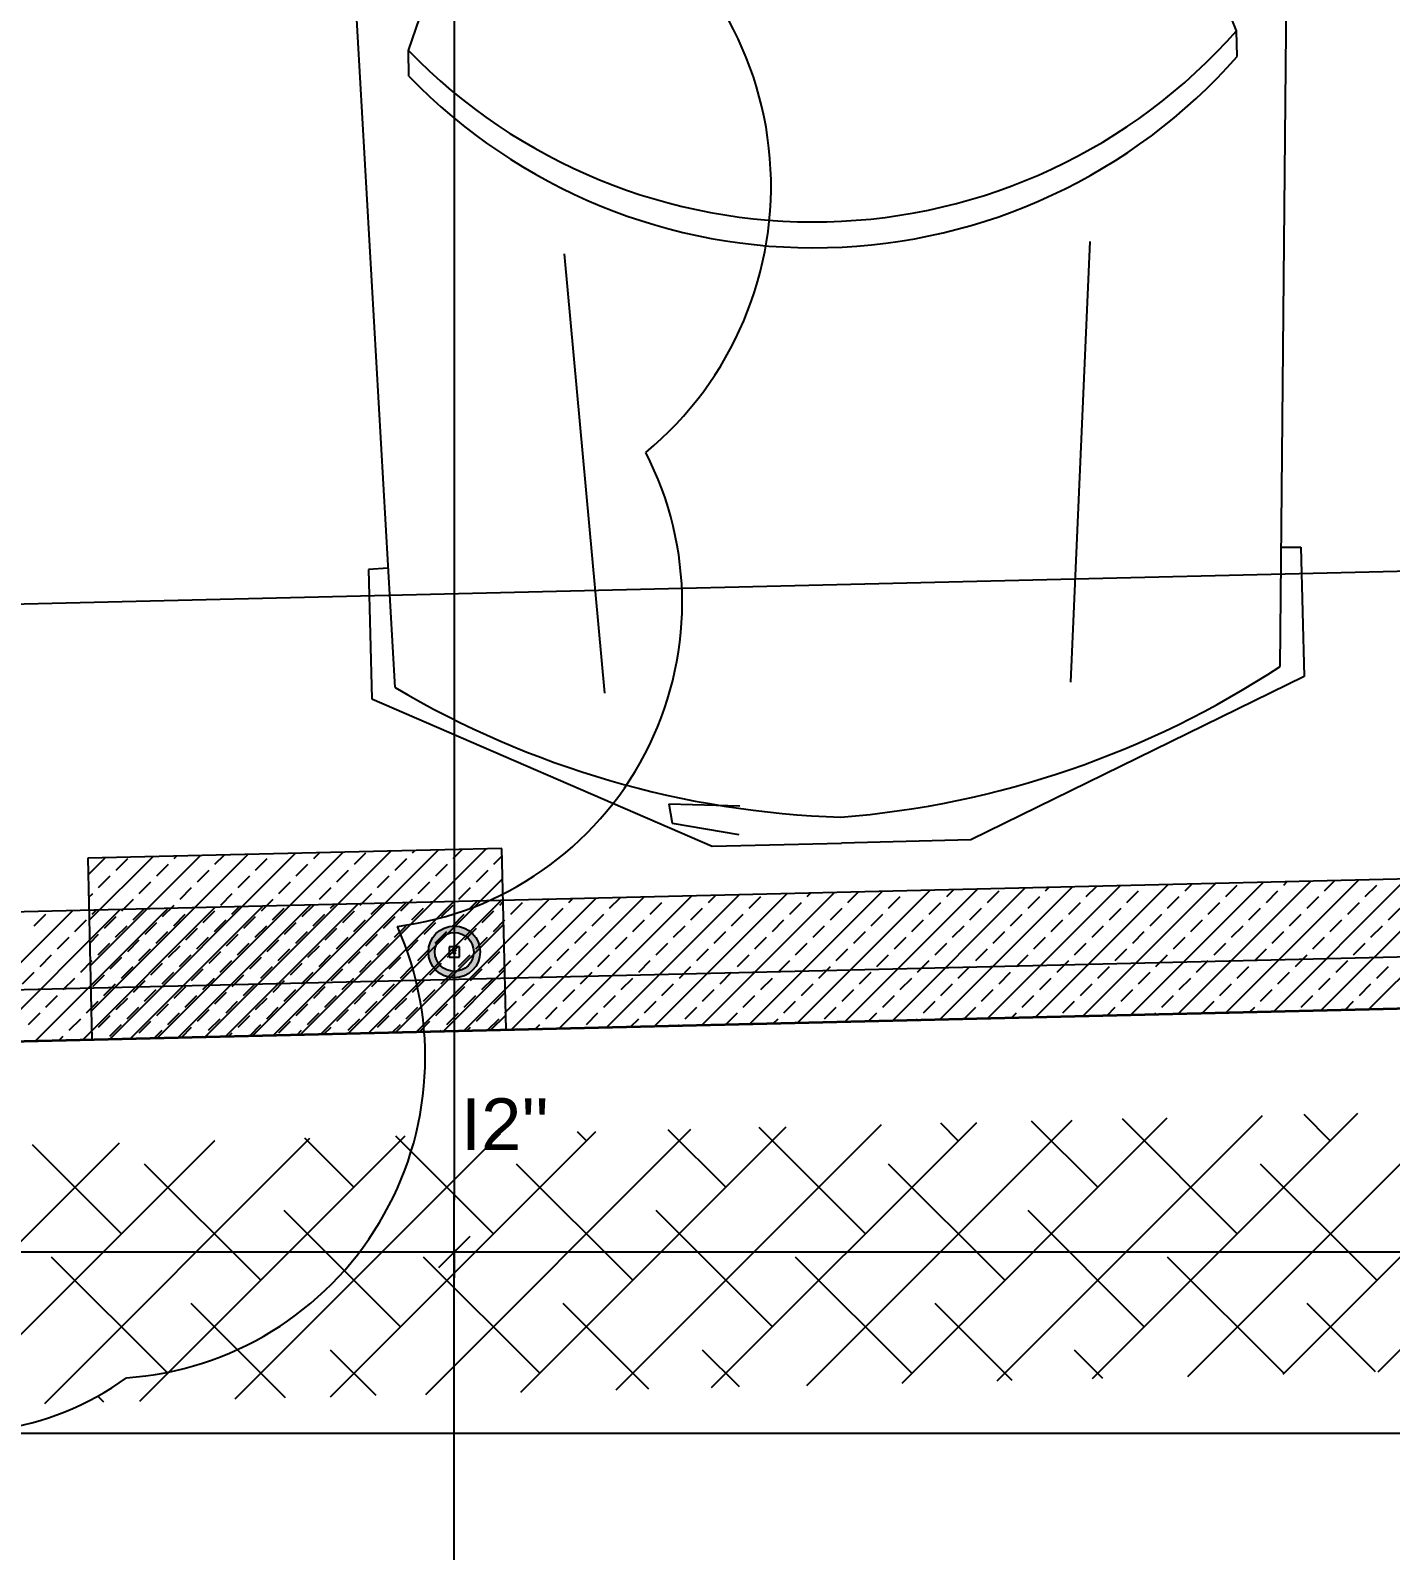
# Model space of a CAD drawing. Header units: millimetres. Extents: x 43168.9 to 43194.6, y -25545.1 to -25543.4.
# Drawn here: x 43169.2645 to 43169.317, y -25544.8035 to -25544.7447 of the extents above; entities that cross this region are included whole.
import ezdxf

# ---------------------------------------------------------------- set-up
doc = ezdxf.new("R2010")
doc.units = ezdxf.units.MM
doc.header["$LTSCALE"] = 200
doc.linetypes.add('DASHDOT', pattern=[1, 0.5, -0.25, 0, -0.25])
doc.linetypes.add('DASHDOT2', pattern=[0.5, 0.25, -0.125, 0, -0.125])
for name, color, linetype in [('aks_sgh', 5, 'DASHDOT2'), ('kolon-b.a_sgh', 6, 'Continuous'), ('olcuaks_sgh', 41, 'Continuous'), ('olcuic_sgh', 183, 'Continuous'), ('tarama-betonarme_sgh', 223, 'Continuous'), ('tarama-zemin_sgh', 197, 'Continuous'), ('yapi-yaklasma_sgh', 41, 'DASHDOT')]:
    doc.layers.add(name, color=color, linetype=linetype)
doc.styles.add('1-200', font='arial.ttf', dxfattribs={"height": 60})

msp = doc.modelspace()

# ---------------------------------------------------------------- hatches: boundary and pattern name
h = msp.add_hatch(color=256)
edge = h.paths.add_edge_path()
edge.add_arc((43169.28087904157, -25544.78033222313), 0.001, 0, 360)
edge = h.paths.add_edge_path(flags=16)
edge.add_arc((43169.28087904157, -25544.78033222313), 0.00075, 0, 360)

# ---------------------------------------------------------------- linework, layer by layer
at = {"color": 0}
for p, q in [((43169.31109571285, -25544.74475426583), (43169.30790605917, -25544.73682781785)), ((43169.27910424113, -25544.74551607867), (43169.28191298839, -25544.73744679078)), ((43169.31277762192, -25544.76930436906), (43169.31303328255, -25544.74210734545)), ((43169.27859279892, -25544.77011841217), (43169.27704287685, -25544.74296438489)), ((43169.3111195195, -25544.74575399932), (43169.31109571285, -25544.74475426583)), ((43169.27912804778, -25544.74651581216), (43169.27910424113, -25544.74551607867)), ((43169.30469274469, -25544.76991424967), (43169.30544398385, -25544.75289125363)), ((43169.28669754185, -25544.7703427694), (43169.28513687655, -25544.75337482673)), ((43169.31282095832, -25544.76469426878), (43169.31358185397, -25544.76470107134)), ((43169.31357131286, -25544.76470132235), (43169.31358185397, -25544.76470107134)), ((43169.31358185397, -25544.76470107134), (43169.31370088722, -25544.76969973879)), ((43169.31358185397, -25544.76470107134), (43169.31370088722, -25544.76969973879)), ((43169.27833007546, -25544.76551560009), (43169.27757036607, -25544.76555861281)), ((43169.27758090717, -25544.7655583618), (43169.27757036607, -25544.76555861281)), ((43169.27757036607, -25544.76555861281), (43169.27768939932, -25544.77055728027)), ((43169.27757036607, -25544.76555861281), (43169.27768939932, -25544.77055728027)), ((43169.31370088722, -25544.76969973879), (43169.30083665064, -25544.77600787723)), ((43169.31370088722, -25544.76969973879), (43169.30083665064, -25544.77600787723)), ((43169.27768939932, -25544.77055728027), (43169.29083931572, -25544.77624594374)), ((43169.27768939932, -25544.77055728027), (43169.29083931572, -25544.77624594374)), ((43169.28916317296, -25544.77460638438), (43169.2919109366, -25544.77469560548)), ((43169.28916317296, -25544.77460638438), (43169.28928863123, -25544.77535433225)), ((43169.28928863123, -25544.77535433225), (43169.29186489519, -25544.77580231379)), ((43169.29083931572, -25544.77624594374), (43169.29583798318, -25544.77612691048)), ((43169.29083931572, -25544.77624594374), (43169.29583798318, -25544.77612691048)), ((43169.30083665064, -25544.77600787723), (43169.29583798318, -25544.77612691048)), ((43169.30083665064, -25544.77600787723), (43169.29583798318, -25544.77612691048))]:
    msp.add_line(p, q, dxfattribs=at)
at = {"color": 0, "linetype": 'ByBlock', "lineweight": -2}
for p, q in [((43169.28107904157, -25544.78013222313), (43169.28067904157, -25544.78013222313)), ((43169.28067904157, -25544.78013222313), (43169.28067904157, -25544.78053222313)), ((43169.28094975225, -25544.78026151245), (43169.28080833089, -25544.78040293381)), ((43169.28094975225, -25544.78040293381), (43169.28080833089, -25544.78026151245)), ((43169.28107904157, -25544.78053222313), (43169.28107904157, -25544.78013222313)), ((43169.28067904157, -25544.78053222313), (43169.28107904157, -25544.78053222313)), ((43169.28027904157, -25544.79251939969), (43169.28147904157, -25544.79131939969)), ((43169.28147904157, -25544.79131939969), (43169.28027904157, -25544.79251939969))]:
    msp.add_line(p, q, dxfattribs=at)
msp.add_line((43169.28087904157, -25544.81238225241), (43169.28087904157, -25544.7897022524))
at = {"color": 0, "linetype": 'Continuous', "lineweight": -2}
for radius in [0.001, 0.00075]:
    msp.add_circle((43169.28087904157, -25544.78033222313), radius, dxfattribs=at)
for centre, radius, start, end in [((43169.27977154088, -25544.75075662409), 0.01334359480357844, 309.5757539252086, 59.57575320830461), ((43169.25862432901, -25544.75437805759), 0.01237907588872513, 60.45438082458049, 170.4543804158682), ((43169.27706819695, -25544.76683574004), 0.01261399486916903, 277.3444679174883, 27.3444692210568), ((43169.26734537809, -25544.78439922747), 0.0124105662812436, 274.0260369413425, 24.02603716352335), ((43169.26163285664, -25544.78762260015), 0.01127785448689087, 195.7173427148181, 305.7173430709144)]:
    msp.add_arc(centre, radius, start, end)
at = {"color": 0}
for centre, radius, start, end in [((43169.29474797865, -25544.73035339848), 0.02178608257773878, 271.3641260648575, 318.6228821496106), ((43169.29474797865, -25544.73035339848), 0.02178608257773878, 224.1053709096929, 271.3641260648575), ((43169.29477178529, -25544.73135313197), 0.02178608257773878, 271.3641260648575, 318.6228821496106), ((43169.29477178529, -25544.73135313197), 0.02178608257773878, 224.1053709096929, 271.3641260648575), ((43169.2929576701, -25544.7391843846), 0.03605612228057108, 274.5439569055944, 303.3462461694842), ((43169.29695660406, -25544.73908915799), 0.03605612228057108, 239.3820053227603, 268.1842973649074)]:
    msp.add_arc(centre, radius, start, end, dxfattribs=at)
at = {"layer": 'aks_sgh'}
for p, q in [((43169.28087904157, -25543.74091939969), (43169.28087904157, -25544.78991939969)), ((43169.06599999902, -25544.78649254972), (43169.93700293692, -25544.76581288985))]:
    msp.add_line(p, q, dxfattribs=at)
at = {"layer": 'kolon-b.a_sgh'}
for p, q in [((43169.93406195791, -25544.76288187019), (43169.06399999902, -25544.783539189)), ((43169.06399999902, -25544.78854059805), (43169.9389635896, -25544.76776690297)), ((43169.28271294518, -25544.77633419398), (43169.26671747762, -25544.77671500768)), ((43169.28287904157, -25544.78333222313), (43169.28271294518, -25544.77633419398)), ((43169.26671747762, -25544.77671500768), (43169.26688357401, -25544.78371303683)), ((43169.26688357401, -25544.78371303683), (43169.28287904157, -25544.78333222313))]:
    msp.add_line(p, q, dxfattribs=at)
at = {"layer": 'olcuaks_sgh'}
for p, q in [((43169.18562904157, -25544.79191939969), (43169.28112904157, -25544.79191939969)), ((43169.28062904157, -25544.79191939969), (43169.36912904157, -25544.79191939969)), ((43169.28087904157, -25544.79181497914), (43169.28087904157, -25544.79291939969)), ((43169.28087904157, -25544.79181497914), (43169.28087904157, -25544.79291939969)), ((43169.03374999903, -25544.79891939969), (43169.98612904157, -25544.79891939969))]:
    msp.add_line(p, q, dxfattribs=at)
at = {"layer": 'olcuic_sgh'}
msp.add_line((43169.06846764401, -25544.77153098372), (43169.93402946203, -25544.75098050884), dxfattribs=at)
at = {"layer": 'tarama-betonarme_sgh'}
for p, q in [((43169.27493577884, -25544.78352133316), (43169.2821085283, -25544.77634858369)), ((43169.28083554776, -25544.77672353901), (43169.28118860184, -25544.77637048493)), ((43169.26673269166, -25544.77735601055), (43169.26738969849, -25544.77669900371)), ((43169.26677433214, -25544.77911042129), (43169.26922955221, -25544.77665520121)), ((43169.26681597262, -25544.78086483204), (43169.27106940594, -25544.77661139871)), ((43169.2668576131, -25544.78261924278), (43169.27290925967, -25544.77656759621)), ((43169.26757636393, -25544.78369654316), (43169.27474911339, -25544.77652379371)), ((43169.26781417638, -25544.77717255182), (43169.26826318919, -25544.77672353901)), ((43169.26938572121, -25544.77739705822), (43169.26983473401, -25544.77694804542)), ((43169.26941621766, -25544.78365274066), (43169.27658896712, -25544.7764799912)), ((43169.27005924041, -25544.77672353901), (43169.27014947947, -25544.77663329995)), ((43169.27125607139, -25544.78360893816), (43169.27842882085, -25544.7764361887)), ((43169.27163078524, -25544.77694804542), (43169.2719893332, -25544.77658949745)), ((43169.27309592511, -25544.78356513566), (43169.28026867458, -25544.7763923862)), ((43169.27320233006, -25544.77717255182), (43169.27365134286, -25544.77672353901)), ((43169.27477387488, -25544.77739705822), (43169.27522288769, -25544.77694804542)), ((43169.27544739409, -25544.77672353901), (43169.27566904065, -25544.77650189244)), ((43169.2770189389, -25544.77694804542), (43169.27746795172, -25544.77649903261)), ((43169.27859048373, -25544.77717255182), (43169.27903949653, -25544.77672353901)), ((43169.27926400294, -25544.77649903261), (43169.27934874811, -25544.77641428744)), ((43169.28016202855, -25544.77739705822), (43169.28061104136, -25544.77694804542)), ((43169.28240709258, -25544.77694804542), (43169.28272008596, -25544.77663505204)), ((43169.26714065718, -25544.77784607103), (43169.26758966998, -25544.77739705822)), ((43169.27095726602, -25544.77762156463), (43169.27140627883, -25544.77717255182)), ((43169.27252881085, -25544.77784607103), (43169.27297782365, -25544.77739705822)), ((43169.2763454197, -25544.77762156463), (43169.2767944325, -25544.77717255182)), ((43169.27677563257, -25544.78347753065), (43169.28274090619, -25544.77751225703)), ((43169.27791696452, -25544.77784607103), (43169.27836597733, -25544.77739705822)), ((43169.28173357337, -25544.77762156463), (43169.28218258618, -25544.77717255182)), ((43169.31251752908, -25544.78264020694), (43169.31764057121, -25544.77751716481)), ((43169.31435725985, -25544.7825965274), (43169.31948030197, -25544.77747348527)), ((43169.31619699061, -25544.78255284786), (43169.32132003274, -25544.77742980573)), ((43169.2667535119, -25544.7782332163), (43169.26691615077, -25544.77807057743)), ((43169.26871220199, -25544.77807057743), (43169.2691612148, -25544.77762156463)), ((43169.27028374682, -25544.77829508383), (43169.27073275962, -25544.77784607103)), ((43169.27185529164, -25544.77851959024), (43169.27230430445, -25544.77807057743)), ((43169.27410035567, -25544.77807057743), (43169.27454936848, -25544.77762156463)), ((43169.27567190049, -25544.77829508383), (43169.2761209133, -25544.77784607103)), ((43169.27724344531, -25544.77851959024), (43169.27769245812, -25544.77807057743)), ((43169.27948850934, -25544.77807057743), (43169.27993752214, -25544.77762156463)), ((43169.28106005416, -25544.77829508383), (43169.28150906697, -25544.77784607103)), ((43169.2867612984, -25544.78325172048), (43169.29188434054, -25544.77812867835)), ((43169.28860102917, -25544.78320804094), (43169.29372407129, -25544.77808499881)), ((43169.29044075993, -25544.7831643614), (43169.29556380206, -25544.77804131927)), ((43169.29228049069, -25544.78312068186), (43169.29740353282, -25544.77799763974)), ((43169.29412022146, -25544.78307700232), (43169.29924326359, -25544.7779539602)), ((43169.2945112848, -25544.77819581131), (43169.29464393707, -25544.77806315904)), ((43169.29595995222, -25544.78303332279), (43169.30108299435, -25544.77791028066)), ((43169.29608282962, -25544.77842031772), (43169.29648366784, -25544.77801947949)), ((43169.29779968298, -25544.78298964325), (43169.30292272511, -25544.77786660112)), ((43169.29963941374, -25544.78294596371), (43169.30476245587, -25544.77782292158)), ((43169.29989943847, -25544.77819581131), (43169.30016312937, -25544.77793212042)), ((43169.30147098329, -25544.77842031772), (43169.3019199961, -25544.77797130491)), ((43169.30147914451, -25544.78290228417), (43169.30660218663, -25544.77777924204)), ((43169.30331887527, -25544.78285860463), (43169.3084419174, -25544.7777355625)), ((43169.30371604732, -25544.77797130491), (43169.30384259089, -25544.77784476134)), ((43169.30515860603, -25544.78281492509), (43169.31028164816, -25544.77769188297)), ((43169.30528759214, -25544.77819581131), (43169.30568232165, -25544.7778010818)), ((43169.30685913696, -25544.77842031772), (43169.30730814977, -25544.77797130491)), ((43169.3069983368, -25544.78277124555), (43169.31212137893, -25544.77764820343)), ((43169.30883806756, -25544.78272756602), (43169.31396110968, -25544.77760452389)), ((43169.30910420099, -25544.77797130491), (43169.30936178318, -25544.77771372272)), ((43169.31067574582, -25544.77819581131), (43169.31112475862, -25544.77774679851)), ((43169.31067779832, -25544.78268388648), (43169.31580084045, -25544.77756084435)), ((43169.31224729063, -25544.77842031772), (43169.31269630344, -25544.77797130491)), ((43169.31292080984, -25544.77774679851), (43169.31304124471, -25544.77762636365)), ((43169.31449235466, -25544.77797130491), (43169.31488097546, -25544.77758268411)), ((43169.31606389949, -25544.77819581131), (43169.31651291229, -25544.77774679851)), ((43169.26284479849, -25544.78381955448), (43169.26796784062, -25544.77869651235)), ((43169.26468452925, -25544.78377587494), (43169.26980757138, -25544.77865283281)), ((43169.26652426001, -25544.7837321954), (43169.27164730214, -25544.77860915328)), ((43169.26689699722, -25544.77886933052), (43169.26704797563, -25544.77871835211)), ((43169.26803868279, -25544.77874409664), (43169.26848769559, -25544.77829508383)), ((43169.26836399078, -25544.78368851586), (43169.27348703291, -25544.77856547374)), ((43169.26846854205, -25544.77909383693), (43169.2688877064, -25544.77867467257)), ((43169.26961022761, -25544.77896860304), (43169.27005924041, -25544.77851959024)), ((43169.27020372154, -25544.78364483633), (43169.27532676367, -25544.7785217942)), ((43169.27071360608, -25544.77864482412), (43169.27072743716, -25544.77863099303)), ((43169.2720434523, -25544.78360115679), (43169.27716649443, -25544.77847811466)), ((43169.2722851509, -25544.77886933052), (43169.27256716792, -25544.7785873135)), ((43169.27342683646, -25544.77874409664), (43169.27387584926, -25544.77829508383)), ((43169.27385669572, -25544.77909383693), (43169.27430570852, -25544.77864482412)), ((43169.27388318306, -25544.78355747725), (43169.2790062252, -25544.77843443512)), ((43169.27499838128, -25544.77896860304), (43169.27544739409, -25544.77851959024)), ((43169.27572291383, -25544.78351379771), (43169.28084595596, -25544.77839075558)), ((43169.27610175974, -25544.77864482412), (43169.27624662944, -25544.77849995442)), ((43169.27756264459, -25544.78347011817), (43169.28268568672, -25544.77834707604)), ((43169.27767330457, -25544.77886933052), (43169.27808636021, -25544.77845627488)), ((43169.27881499013, -25544.77874409664), (43169.27926400294, -25544.77829508383)), ((43169.27924484939, -25544.77909383693), (43169.2796938622, -25544.77864482412)), ((43169.27940237535, -25544.78342643863), (43169.28452541748, -25544.77830339651)), ((43169.2799183686, -25544.77842031772), (43169.27992609097, -25544.77841259534)), ((43169.28038653496, -25544.77896860304), (43169.28083554776, -25544.77851959024)), ((43169.28124210612, -25544.78338275909), (43169.28636514825, -25544.77825971697)), ((43169.28148991342, -25544.77864482412), (43169.28176582173, -25544.77836891581)), ((43169.28263159898, -25544.77851959024), (43169.28276172644, -25544.77838946278)), ((43169.28306145824, -25544.77886933052), (43169.28351047105, -25544.77842031772)), ((43169.28308183688, -25544.78333907956), (43169.28820487901, -25544.77821603743)), ((43169.28463300306, -25544.77909383693), (43169.28508201587, -25544.77864482412)), ((43169.28492156764, -25544.78329540002), (43169.29004460977, -25544.77817235789)), ((43169.28530652227, -25544.77842031772), (43169.28544528326, -25544.77828155673)), ((43169.28687806709, -25544.77864482412), (43169.28728501403, -25544.77823787719)), ((43169.28844961191, -25544.77886933052), (43169.28889862472, -25544.77842031772)), ((43169.28912313112, -25544.77819581131), (43169.28912474478, -25544.77819419765)), ((43169.29002115673, -25544.77909383693), (43169.29047016954, -25544.77864482412)), ((43169.29069467595, -25544.77842031772), (43169.29096447555, -25544.77815051811)), ((43169.29226622076, -25544.77864482412), (43169.29271523357, -25544.77819581131)), ((43169.29383776559, -25544.77886933052), (43169.29428677839, -25544.77842031772)), ((43169.29540931041, -25544.77909383693), (43169.29585832321, -25544.77864482412)), ((43169.29765437444, -25544.77864482412), (43169.29810338724, -25544.77819581131)), ((43169.29922591926, -25544.77886933052), (43169.29967493207, -25544.77842031772)), ((43169.30079746408, -25544.77909383693), (43169.30124647688, -25544.77864482412)), ((43169.30304252811, -25544.77864482412), (43169.30349154092, -25544.77819581131)), ((43169.30461407293, -25544.77886933052), (43169.30506308574, -25544.77842031772)), ((43169.30618561775, -25544.77909383693), (43169.30663463056, -25544.77864482412)), ((43169.30843068178, -25544.77864482412), (43169.30887969459, -25544.77819581131)), ((43169.3100022266, -25544.77886933052), (43169.31045123941, -25544.77842031772)), ((43169.31157377143, -25544.77909383693), (43169.31202278423, -25544.77864482412)), ((43169.31381883546, -25544.77864482412), (43169.31426784826, -25544.77819581131)), ((43169.31539038027, -25544.77886933052), (43169.31583939309, -25544.77842031772)), ((43169.3169619251, -25544.77909383693), (43169.3174109379, -25544.77864482412)), ((43169.26100506772, -25544.78386323402), (43169.26612810986, -25544.77874019189)), ((43169.26465193319, -25544.77931834333), (43169.265100946, -25544.77886933052)), ((43169.26622347801, -25544.77954284973), (43169.26667249082, -25544.77909383693)), ((43169.26736516358, -25544.77941761585), (43169.26781417638, -25544.77896860304)), ((43169.2689367084, -25544.77964212225), (43169.26938572121, -25544.77919310945)), ((43169.27004008686, -25544.77931834333), (43169.27048909967, -25544.77886933052)), ((43169.27118177243, -25544.77919310945), (43169.27163078524, -25544.77874409664)), ((43169.27161163169, -25544.77954284973), (43169.27206064449, -25544.77909383693)), ((43169.27275331725, -25544.77941761585), (43169.27320233006, -25544.77896860304)), ((43169.27432486207, -25544.77964212225), (43169.27477387488, -25544.77919310945)), ((43169.27542824054, -25544.77931834333), (43169.27587725334, -25544.77886933052)), ((43169.2765699261, -25544.77919310945), (43169.2770189389, -25544.77874409664)), ((43169.27699978536, -25544.77954284973), (43169.27744879817, -25544.77909383693)), ((43169.27814147092, -25544.77941761585), (43169.27859048373, -25544.77896860304)), ((43169.2786154863, -25544.78343372815), (43169.28278254667, -25544.77926666777)), ((43169.27971301574, -25544.77964212225), (43169.28016202855, -25544.77919310945)), ((43169.28081639421, -25544.77931834333), (43169.28126540701, -25544.77886933052)), ((43169.28195807977, -25544.77919310945), (43169.28240709258, -25544.77874409664)), ((43169.28238793903, -25544.77954284973), (43169.28283695184, -25544.77909383693)), ((43169.28620454788, -25544.77931834333), (43169.28665356069, -25544.77886933052)), ((43169.28777609271, -25544.77954284973), (43169.28822510551, -25544.77909383693)), ((43169.29159270156, -25544.77931834333), (43169.29204171436, -25544.77886933052)), ((43169.29316424637, -25544.77954284973), (43169.29361325919, -25544.77909383693)), ((43169.29698085523, -25544.77931834333), (43169.29742986803, -25544.77886933052)), ((43169.29855240005, -25544.77954284973), (43169.29900141286, -25544.77909383693)), ((43169.3023690089, -25544.77931834333), (43169.30281802171, -25544.77886933052)), ((43169.30394055372, -25544.77954284973), (43169.30438956653, -25544.77909383693)), ((43169.30775716258, -25544.77931834333), (43169.30820617538, -25544.77886933052)), ((43169.30932870739, -25544.77954284973), (43169.3097777202, -25544.77909383693)), ((43169.31314531625, -25544.77931834333), (43169.31359432905, -25544.77886933052)), ((43169.31471686107, -25544.77954284973), (43169.31516587387, -25544.77909383693)), ((43169.26554995881, -25544.78021636894), (43169.26599897161, -25544.77976735614)), ((43169.26679515238, -25544.77998762704), (43169.26714065718, -25544.77964212225)), ((43169.26779502283, -25544.77976735614), (43169.26824403564, -25544.77931834333)), ((43169.26826318919, -25544.78031564146), (43169.26871220199, -25544.77986662865)), ((43169.26936656766, -25544.77999186254), (43169.26981558046, -25544.77954284973)), ((43169.27050825322, -25544.77986662865), (43169.27095726602, -25544.77941761585)), ((43169.27093811248, -25544.78021636894), (43169.27138712529, -25544.77976735614)), ((43169.27207979804, -25544.78009113506), (43169.27252881085, -25544.77964212225)), ((43169.2731831765, -25544.77976735614), (43169.27363218932, -25544.77931834333)), ((43169.27365134286, -25544.78031564146), (43169.27410035567, -25544.77986662865)), ((43169.27475472133, -25544.77999186254), (43169.27520373413, -25544.77954284973)), ((43169.27589640689, -25544.77986662865), (43169.2763454197, -25544.77941761585)), ((43169.27632626615, -25544.78021636894), (43169.27677527896, -25544.77976735614)), ((43169.27746795172, -25544.78009113506), (43169.27791696452, -25544.77964212225)), ((43169.27857133018, -25544.77976735614), (43169.27902034298, -25544.77931834333)), ((43169.27903949653, -25544.78031564146), (43169.27948850934, -25544.77986662865)), ((43169.280142875, -25544.77999186254), (43169.28059188781, -25544.77954284973)), ((43169.28128456057, -25544.77986662865), (43169.28173357337, -25544.77941761585)), ((43169.28171441982, -25544.78021636894), (43169.28216343263, -25544.77976735614)), ((43169.28395948385, -25544.77976735614), (43169.28440849666, -25544.77931834333)), ((43169.28553102868, -25544.77999186254), (43169.28598004148, -25544.77954284973)), ((43169.28710257349, -25544.78021636894), (43169.2875515863, -25544.77976735614)), ((43169.28934763752, -25544.77976735614), (43169.28979665033, -25544.77931834333)), ((43169.29091918235, -25544.77999186254), (43169.29136819515, -25544.77954284973)), ((43169.29249072717, -25544.78021636894), (43169.29293973997, -25544.77976735614)), ((43169.2947357912, -25544.77976735614), (43169.295184804, -25544.77931834333)), ((43169.29630733602, -25544.77999186254), (43169.29675634883, -25544.77954284973)), ((43169.29787888084, -25544.78021636894), (43169.29832789364, -25544.77976735614)), ((43169.30012394487, -25544.77976735614), (43169.30057295768, -25544.77931834333)), ((43169.3016954897, -25544.77999186254), (43169.3021445025, -25544.77954284973)), ((43169.30326703451, -25544.78021636894), (43169.30371604732, -25544.77976735614)), ((43169.30551209854, -25544.77976735614), (43169.30596111135, -25544.77931834333)), ((43169.30708364336, -25544.77999186254), (43169.30753265617, -25544.77954284973)), ((43169.30865518819, -25544.78021636894), (43169.30910420099, -25544.77976735614)), ((43169.31090025222, -25544.77976735614), (43169.31134926502, -25544.77931834333)), ((43169.31247179703, -25544.77999186254), (43169.31292080984, -25544.77954284973)), ((43169.31404334186, -25544.78021636894), (43169.31449235466, -25544.77976735614)), ((43169.31628840589, -25544.77976735614), (43169.3167374187, -25544.77931834333)), ((43169.26487643959, -25544.78088988815), (43169.2653254524, -25544.78044087534)), ((43169.26712150362, -25544.78044087534), (43169.26757051643, -25544.77999186254)), ((43169.26869304845, -25544.78066538175), (43169.26914206125, -25544.78021636894)), ((43169.26983473401, -25544.78054014787), (43169.27028374682, -25544.78009113506)), ((43169.27026459327, -25544.78088988815), (43169.27071360608, -25544.78044087534)), ((43169.27140627883, -25544.78076465427), (43169.27185529164, -25544.78031564146)), ((43169.2725096573, -25544.78044087534), (43169.2729586701, -25544.77999186254)), ((43169.27408120212, -25544.78066538175), (43169.27453021493, -25544.78021636894)), ((43169.27522288769, -25544.78054014787), (43169.27567190049, -25544.78009113506)), ((43169.27565274694, -25544.78088988815), (43169.27610175974, -25544.78044087534)), ((43169.2767944325, -25544.78076465427), (43169.27724344531, -25544.78031564146)), ((43169.27789781097, -25544.78044087534), (43169.27834682378, -25544.77999186254)), ((43169.2794693558, -25544.78066538175), (43169.2799183686, -25544.78021636894)), ((43169.28061104136, -25544.78054014787), (43169.28106005416, -25544.78009113506)), ((43169.28104090061, -25544.78088988815), (43169.28148991342, -25544.78044087534)), ((43169.28218258618, -25544.78076465427), (43169.28263159898, -25544.78031564146)), ((43169.28328596464, -25544.78044087534), (43169.28373497745, -25544.77999186254)), ((43169.28485750947, -25544.78066538175), (43169.28530652227, -25544.78021636894)), ((43169.28642905429, -25544.78088988815), (43169.28687806709, -25544.78044087534)), ((43169.28867411832, -25544.78044087534), (43169.28912313112, -25544.77999186254)), ((43169.29024566313, -25544.78066538175), (43169.29069467595, -25544.78021636894)), ((43169.29181720796, -25544.78088988815), (43169.29226622076, -25544.78044087534)), ((43169.29406227199, -25544.78044087534), (43169.2945112848, -25544.77999186254)), ((43169.29563381681, -25544.78066538175), (43169.29608282962, -25544.78021636894)), ((43169.29720536163, -25544.78088988815), (43169.29765437444, -25544.78044087534)), ((43169.29945042566, -25544.78044087534), (43169.29989943847, -25544.77999186254)), ((43169.30102197048, -25544.78066538175), (43169.30147098329, -25544.78021636894)), ((43169.30259351531, -25544.78088988815), (43169.30304252811, -25544.78044087534)), ((43169.30483857934, -25544.78044087534), (43169.30528759214, -25544.77999186254)), ((43169.30641012415, -25544.78066538175), (43169.30685913696, -25544.78021636894)), ((43169.30798166898, -25544.78088988815), (43169.30843068178, -25544.78044087534)), ((43169.31022673301, -25544.78044087534), (43169.31067574582, -25544.77999186254)), ((43169.31179827783, -25544.78066538175), (43169.31224729063, -25544.78021636894)), ((43169.31336982265, -25544.78088988815), (43169.31381883546, -25544.78044087534)), ((43169.31561488668, -25544.78044087534), (43169.31606389949, -25544.77999186254)), ((43169.26644798442, -25544.78111439455), (43169.26689699722, -25544.78066538175)), ((43169.26758966998, -25544.78098916067), (43169.26803868279, -25544.78054014787)), ((43169.26801952924, -25544.78133890096), (43169.26846854205, -25544.78088988815)), ((43169.2691612148, -25544.78121366707), (43169.26961022761, -25544.78076465427)), ((43169.27073275962, -25544.78143817348), (43169.27118177243, -25544.78098916067)), ((43169.27183613809, -25544.78111439455), (43169.2722851509, -25544.78066538175)), ((43169.27297782365, -25544.78098916067), (43169.27342683646, -25544.78054014787)), ((43169.27340768291, -25544.78133890096), (43169.27385669572, -25544.78088988815)), ((43169.27454936848, -25544.78121366707), (43169.27499838128, -25544.78076465427)), ((43169.2761209133, -25544.78143817348), (43169.2765699261, -25544.78098916067)), ((43169.27722429176, -25544.78111439455), (43169.27767330457, -25544.78066538175)), ((43169.27836597733, -25544.78098916067), (43169.27881499013, -25544.78054014787)), ((43169.27879583658, -25544.78133890096), (43169.27924484939, -25544.78088988815)), ((43169.27993752214, -25544.78121366707), (43169.28038653496, -25544.78076465427)), ((43169.28045534002, -25544.78338992565), (43169.28282418715, -25544.78102107851)), ((43169.28150906697, -25544.78143817348), (43169.28195807977, -25544.78098916067)), ((43169.28261244544, -25544.78111439455), (43169.28306145824, -25544.78066538175)), ((43169.28418399025, -25544.78133890096), (43169.28463300306, -25544.78088988815)), ((43169.28800059911, -25544.78111439455), (43169.28844961191, -25544.78066538175)), ((43169.28957214393, -25544.78133890096), (43169.29002115673, -25544.78088988815)), ((43169.29338875278, -25544.78111439455), (43169.29383776559, -25544.78066538175)), ((43169.2949602976, -25544.78133890096), (43169.29540931041, -25544.78088988815)), ((43169.29877690645, -25544.78111439455), (43169.29922591926, -25544.78066538175)), ((43169.30034845127, -25544.78133890096), (43169.30079746408, -25544.78088988815)), ((43169.30416506012, -25544.78111439455), (43169.30461407293, -25544.78066538175)), ((43169.30573660495, -25544.78133890096), (43169.30618561775, -25544.78088988815)), ((43169.3095532138, -25544.78111439455), (43169.3100022266, -25544.78066538175)), ((43169.31112475862, -25544.78133890096), (43169.31157377143, -25544.78088988815)), ((43169.31494136747, -25544.78111439455), (43169.31539038027, -25544.78066538175)), ((43169.31651291229, -25544.78133890096), (43169.3169619251, -25544.78088988815)), ((43169.26420292039, -25544.78156340736), (43169.26465193319, -25544.78111439455)), ((43169.26577446521, -25544.78178791376), (43169.26622347801, -25544.78133890096)), ((43169.26691615077, -25544.78166267988), (43169.26736516358, -25544.78121366707)), ((43169.26734601003, -25544.78201242016), (43169.26779502283, -25544.78156340736)), ((43169.26848769559, -25544.78188718628), (43169.2689367084, -25544.78143817348)), ((43169.26959107406, -25544.78156340736), (43169.27004008686, -25544.78111439455)), ((43169.27116261888, -25544.78178791376), (43169.27161163169, -25544.78133890096)), ((43169.27230430445, -25544.78166267988), (43169.27275331725, -25544.78121366707)), ((43169.2727341637, -25544.78201242016), (43169.2731831765, -25544.78156340736)), ((43169.27387584926, -25544.78188718628), (43169.27432486207, -25544.78143817348)), ((43169.27497922773, -25544.78156340736), (43169.27542824054, -25544.78111439455)), ((43169.27655077256, -25544.78178791376), (43169.27699978536, -25544.78133890096)), ((43169.27769245812, -25544.78166267988), (43169.27814147092, -25544.78121366707)), ((43169.27812231737, -25544.78201242016), (43169.27857133018, -25544.78156340736)), ((43169.27926400294, -25544.78188718628), (43169.27971301574, -25544.78143817348)), ((43169.28036738141, -25544.78156340736), (43169.28081639421, -25544.78111439455)), ((43169.28193892622, -25544.78178791376), (43169.28238793903, -25544.78133890096)), ((43169.28351047105, -25544.78201242016), (43169.28395948385, -25544.78156340736)), ((43169.28575553508, -25544.78156340736), (43169.28620454788, -25544.78111439455)), ((43169.2873270799, -25544.78178791376), (43169.28777609271, -25544.78133890096)), ((43169.28889862472, -25544.78201242016), (43169.28934763752, -25544.78156340736)), ((43169.29114368875, -25544.78156340736), (43169.29159270156, -25544.78111439455)), ((43169.29271523357, -25544.78178791376), (43169.29316424637, -25544.78133890096)), ((43169.29428677839, -25544.78201242016), (43169.2947357912, -25544.78156340736)), ((43169.29653184242, -25544.78156340736), (43169.29698085523, -25544.78111439455)), ((43169.29810338724, -25544.78178791376), (43169.29855240005, -25544.78133890096)), ((43169.29967493207, -25544.78201242016), (43169.30012394487, -25544.78156340736)), ((43169.3019199961, -25544.78156340736), (43169.3023690089, -25544.78111439455)), ((43169.30349154092, -25544.78178791376), (43169.30394055372, -25544.78133890096)), ((43169.30506308574, -25544.78201242016), (43169.30551209854, -25544.78156340736)), ((43169.30730814977, -25544.78156340736), (43169.30775716258, -25544.78111439455)), ((43169.30887969459, -25544.78178791376), (43169.30932870739, -25544.78133890096)), ((43169.31045123941, -25544.78201242016), (43169.31090025222, -25544.78156340736)), ((43169.31269630344, -25544.78156340736), (43169.31314531625, -25544.78111439455)), ((43169.31426784826, -25544.78178791376), (43169.31471686107, -25544.78133890096)), ((43169.31583939309, -25544.78201242016), (43169.31628840589, -25544.78156340736)), ((43169.265100946, -25544.78246143297), (43169.26554995881, -25544.78201242016)), ((43169.26667249082, -25544.78268593938), (43169.26712150362, -25544.78223692657)), ((43169.26781417638, -25544.78256070549), (43169.26826318919, -25544.78211169269)), ((43169.26891755485, -25544.78223692657), (43169.26936656766, -25544.78178791376)), ((43169.27005924041, -25544.78211169269), (43169.27050825322, -25544.78166267988)), ((43169.27048909967, -25544.78246143297), (43169.27093811248, -25544.78201242016)), ((43169.27163078524, -25544.78233619909), (43169.27207979804, -25544.78188718628)), ((43169.27206064449, -25544.78268593938), (43169.2725096573, -25544.78223692657)), ((43169.27320233006, -25544.78256070549), (43169.27365134286, -25544.78211169269)), ((43169.27430570852, -25544.78223692657), (43169.27475472133, -25544.78178791376)), ((43169.27544739409, -25544.78211169269), (43169.27589640689, -25544.78166267988)), ((43169.27587725334, -25544.78246143297), (43169.27632626615, -25544.78201242016)), ((43169.2770189389, -25544.78233619909), (43169.27746795172, -25544.78188718628)), ((43169.27744879817, -25544.78268593938), (43169.27789781097, -25544.78223692657)), ((43169.27859048373, -25544.78256070549), (43169.27903949653, -25544.78211169269)), ((43169.2796938622, -25544.78223692657), (43169.280142875, -25544.78178791376)), ((43169.28083554776, -25544.78211169269), (43169.28128456057, -25544.78166267988)), ((43169.28126540701, -25544.78246143297), (43169.28171441982, -25544.78201242016)), ((43169.28240709258, -25544.78233619909), (43169.2828450074, -25544.78189828427)), ((43169.28283695184, -25544.78268593938), (43169.28328596464, -25544.78223692657)), ((43169.28508201587, -25544.78223692657), (43169.28553102868, -25544.78178791376)), ((43169.28665356069, -25544.78246143297), (43169.28710257349, -25544.78201242016)), ((43169.28822510551, -25544.78268593938), (43169.28867411832, -25544.78223692657)), ((43169.29047016954, -25544.78223692657), (43169.29091918235, -25544.78178791376)), ((43169.29204171436, -25544.78246143297), (43169.29249072717, -25544.78201242016)), ((43169.29361325919, -25544.78268593938), (43169.29406227199, -25544.78223692657)), ((43169.29585832321, -25544.78223692657), (43169.29630733602, -25544.78178791376)), ((43169.29742986803, -25544.78246143297), (43169.29787888084, -25544.78201242016)), ((43169.29900141286, -25544.78268593938), (43169.29945042566, -25544.78223692657)), ((43169.30124647688, -25544.78223692657), (43169.3016954897, -25544.78178791376)), ((43169.30281802171, -25544.78246143297), (43169.30326703451, -25544.78201242016)), ((43169.30438956653, -25544.78268593938), (43169.30483857934, -25544.78223692657)), ((43169.30663463056, -25544.78223692657), (43169.30708364336, -25544.78178791376)), ((43169.30820617538, -25544.78246143297), (43169.30865518819, -25544.78201242016)), ((43169.3097777202, -25544.78268593938), (43169.31022673301, -25544.78223692657)), ((43169.31202278423, -25544.78223692657), (43169.31247179703, -25544.78178791376)), ((43169.31359432905, -25544.78246143297), (43169.31404334186, -25544.78201242016)), ((43169.31527712563, -25544.78257468762), (43169.31561488668, -25544.78223692657)), ((43169.26442742679, -25544.78313495218), (43169.26487643959, -25544.78268593938)), ((43169.26714065718, -25544.7832342247), (43169.26758966998, -25544.7827852119)), ((43169.26824403564, -25544.78291044578), (43169.26869304845, -25544.78246143297)), ((43169.26938572121, -25544.7827852119), (43169.26983473401, -25544.78233619909)), ((43169.26981558046, -25544.78313495218), (43169.27026459327, -25544.78268593938)), ((43169.27095726602, -25544.7830097183), (43169.27140627883, -25544.78256070549)), ((43169.27252881085, -25544.7832342247), (43169.27297782365, -25544.7827852119)), ((43169.27363218932, -25544.78291044578), (43169.27408120212, -25544.78246143297)), ((43169.27477387488, -25544.7827852119), (43169.27522288769, -25544.78233619909)), ((43169.27520373413, -25544.78313495218), (43169.27565274694, -25544.78268593938)), ((43169.2763454197, -25544.7830097183), (43169.2767944325, -25544.78256070549)), ((43169.27791696452, -25544.7832342247), (43169.27836597733, -25544.7827852119)), ((43169.27902034298, -25544.78291044578), (43169.2794693558, -25544.78246143297)), ((43169.28016202855, -25544.7827852119), (43169.28061104136, -25544.78233619909)), ((43169.28059188781, -25544.78313495218), (43169.28104090061, -25544.78268593938)), ((43169.28173357337, -25544.7830097183), (43169.28218258618, -25544.78256070549)), ((43169.28229519375, -25544.78334612315), (43169.28286582763, -25544.78277548926)), ((43169.28440849666, -25544.78291044578), (43169.28485750947, -25544.78246143297)), ((43169.28598004148, -25544.78313495218), (43169.28642905429, -25544.78268593938)), ((43169.28979665033, -25544.78291044578), (43169.29024566313, -25544.78246143297)), ((43169.29136819515, -25544.78313495218), (43169.29181720796, -25544.78268593938)), ((43169.295184804, -25544.78291044578), (43169.29563381681, -25544.78246143297)), ((43169.296879818, -25544.78301148301), (43169.29720536163, -25544.78268593938)), ((43169.30057295768, -25544.78291044578), (43169.30102197048, -25544.78246143297)), ((43169.30239901029, -25544.78288044439), (43169.30259351531, -25544.78268593938)), ((43169.30607847181, -25544.78279308532), (43169.30641012415, -25544.78246143297)), ((43169.30791820258, -25544.78274940578), (43169.30798166898, -25544.78268593938)), ((43169.3115976641, -25544.7826620467), (43169.31179827783, -25544.78246143297)), ((43169.26599897161, -25544.78335945858), (43169.26644798442, -25544.78291044578)), ((43169.26757051643, -25544.78358396499), (43169.26801952924, -25544.78313495218)), ((43169.26871220199, -25544.7834587311), (43169.2691612148, -25544.7830097183)), ((43169.26928385656, -25544.78366667609), (43169.26959107406, -25544.78335945858)), ((43169.27033614492, -25544.7836308394), (43169.27073275962, -25544.7832342247)), ((43169.27138712529, -25544.78335945858), (43169.27183613809, -25544.78291044578)), ((43169.27296331808, -25544.78357931701), (43169.27340768291, -25544.78313495218)), ((43169.27410035567, -25544.7834587311), (43169.27454936848, -25544.7830097183)), ((43169.27480304884, -25544.78353563747), (43169.27497922773, -25544.78335945858)), ((43169.2758557061, -25544.78349943189), (43169.2761209133, -25544.7832342247)), ((43169.27677527896, -25544.78335945858), (43169.27722429176, -25544.78291044578)), ((43169.27848251037, -25544.78344827839), (43169.27879583658, -25544.78313495218)), ((43169.27953541356, -25544.78341182689), (43169.27993752214, -25544.7830097183)), ((43169.28032224113, -25544.78340459886), (43169.28036738141, -25544.78335945858)), ((43169.28137526728, -25544.78336802439), (43169.28150906697, -25544.7832342247)), ((43169.28216343263, -25544.78335945858), (43169.28261244544, -25544.78291044578)), ((43169.28400170266, -25544.78331723978), (43169.28418399025, -25544.78313495218)), ((43169.28768116418, -25544.7832298807), (43169.28800059911, -25544.78291044578)), ((43169.28952089495, -25544.78318620116), (43169.28957214393, -25544.78313495218)), ((43169.29320035647, -25544.78309884209), (43169.29338875278, -25544.78291044578)), ((43169.29871954876, -25544.78296780347), (43169.29877690645, -25544.78291044578)), ((43169.26560439503, -25544.78375403516), (43169.26577446521, -25544.78358396499)), ((43169.26687843335, -25544.78349644853), (43169.26691615077, -25544.7834587311)), ((43169.27112358732, -25544.78362299655), (43169.27116261888, -25544.78358396499)), ((43169.27217599865, -25544.7835870369), (43169.27230430445, -25544.7834587311))]:
    msp.add_line(p, q, dxfattribs=at)
at = {"layer": 'tarama-zemin_sgh'}
for p, q in [((43169.31657031876, -25544.79654792951), (43169.32681640301, -25544.78630184526)), ((43169.29081408808, -25544.79715944305), (43169.30106017233, -25544.7869133588)), ((43169.2944935496, -25544.79707208398), (43169.30473963386, -25544.78682599972)), ((43169.29817301113, -25544.7969847249), (43169.30841909538, -25544.78673864064)), ((43169.30185247265, -25544.79689736582), (43169.3120985569, -25544.78665128156)), ((43169.30573660456, -25544.78942113146), (43169.30317853693, -25544.78686306384)), ((43169.30553193417, -25544.79681000674), (43169.31577801843, -25544.78656392249)), ((43169.31112475823, -25544.79121718269), (43169.30668733232, -25544.78677975677)), ((43169.3092113957, -25544.79672264767), (43169.31945747996, -25544.78647656341)), ((43169.31289085723, -25544.79663528859), (43169.32313694149, -25544.78638920434)), ((43169.31471686068, -25544.78762508024), (43169.31370492309, -25544.78661314265)), ((43169.2650578574, -25544.79777095659), (43169.27530394165, -25544.78752487234)), ((43169.26873731892, -25544.79768359752), (43169.27898340318, -25544.78743751326)), ((43169.27241678045, -25544.79759623844), (43169.2826628647, -25544.78735015418)), ((43169.27699978497, -25544.78942113146), (43169.27510817383, -25544.78752952033)), ((43169.27609624197, -25544.79750887936), (43169.28634232622, -25544.7872627951)), ((43169.28238793864, -25544.79121718269), (43169.27861696922, -25544.78744621326)), ((43169.27977570349, -25544.79742152028), (43169.29002178775, -25544.78717543603)), ((43169.28345516502, -25544.79733416121), (43169.29370124928, -25544.78708807695)), ((43169.2859800411, -25544.78762508024), (43169.28563455999, -25544.78727959914)), ((43169.28713462655, -25544.79724680213), (43169.29738071081, -25544.78700071788)), ((43169.29136819477, -25544.78942113146), (43169.28914335538, -25544.78719629208)), ((43169.29675634843, -25544.79121718269), (43169.29265215077, -25544.78711298502)), ((43169.30034845089, -25544.78762508024), (43169.29966974154, -25544.7869463709)), ((43169.25769893434, -25544.79794567475), (43169.2679450186, -25544.78769959049)), ((43169.26137839587, -25544.79785831567), (43169.27162448013, -25544.78761223142)), ((43169.26801952885, -25544.79121718269), (43169.26458178767, -25544.78777944151)), ((43169.2716116313, -25544.78762508024), (43169.27159937844, -25544.78761282739)), ((43169.27340768252, -25544.79301323391), (43169.26891755447, -25544.78852310585)), ((43169.28777609231, -25544.79301323391), (43169.28328596426, -25544.78852310585)), ((43169.30214450211, -25544.79301323391), (43169.29765437405, -25544.78852310585)), ((43169.3165129119, -25544.79301323391), (43169.31202278384, -25544.78852310585)), ((43169.2787958362, -25544.79480928514), (43169.27430570813, -25544.79031915708)), ((43169.29316424599, -25544.79480928514), (43169.28867411793, -25544.79031915708)), ((43169.30753265578, -25544.79480928514), (43169.30304252772, -25544.79031915708)), ((43169.26981558008, -25544.79660533636), (43169.26532545201, -25544.7921152083)), ((43169.28418398987, -25544.79660533636), (43169.2796938618, -25544.7921152083)), ((43169.29855239966, -25544.79660533636), (43169.2940622716, -25544.7921152083)), ((43169.31292080945, -25544.79660533636), (43169.3084306814, -25544.7921152083)), ((43169.27435262314, -25544.79755027698), (43169.27071360569, -25544.79391125953)), ((43169.28838780469, -25544.79721704873), (43169.28508201548, -25544.79391125953)), ((43169.30242298623, -25544.79688382049), (43169.29945042527, -25544.79391125953)), ((43169.31645816778, -25544.79655059224), (43169.31381883507, -25544.79391125953)), ((43169.27786141852, -25544.79746696991), (43169.27610175936, -25544.79570731075)), ((43169.29189660007, -25544.79713374167), (43169.29047016915, -25544.79570731075)), ((43169.30593178162, -25544.79680051342), (43169.30483857894, -25544.79570731075)), ((43169.26733503237, -25544.7977168911), (43169.26712150324, -25544.79750336197))]:
    msp.add_line(p, q, dxfattribs=at)
at = {"layer": 'yapi-yaklasma_sgh'}
msp.add_line((43169.89894020206, -25544.76866528517), (43169.10399999889, -25544.7875909039), dxfattribs=at)

# ---------------------------------------------------------------- texts
at = {"layer": 'aks_sgh', "style": '1-200'}
msp.add_text("I2''", height=0.002, rotation=5.211020732175437e-06, dxfattribs=at).set_placement((43169.28113848223, -25544.78798559721))

doc.saveas('drawing.dxf')
